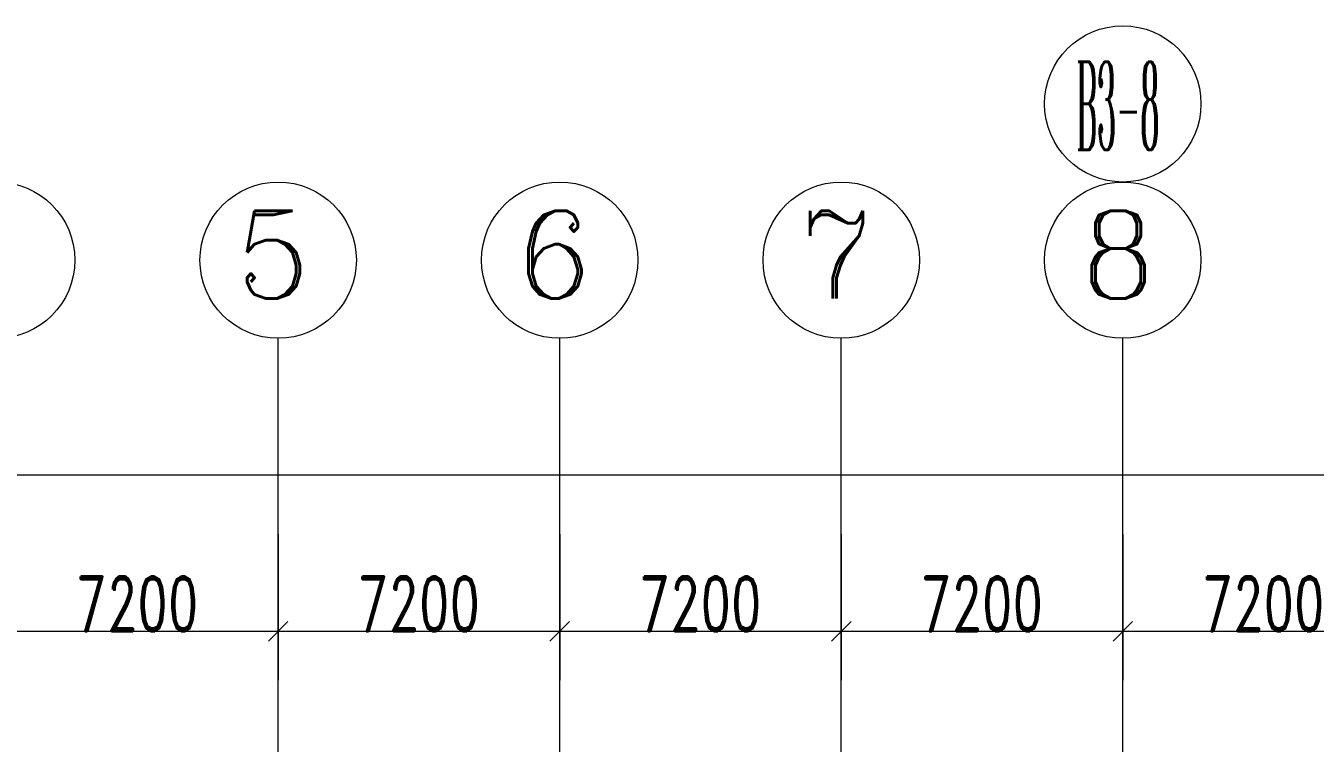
# Model space of a CAD drawing. Header units: millimetres. Extents: x -150677 to 326800, y -31706 to 192400.
# Drawn here: x 22346 to 55321, y 174033 to 192400 of the extents above; entities that cross this region are included whole.
import ezdxf

# ---------------------------------------------------------------- set-up
doc = ezdxf.new("R2010")
doc.units = ezdxf.units.MM
doc.linetypes.add('X-HLP3-AR-F3-LAY-03-001$0$轴网线', pattern=[22.04, 18.38, -1.83, 0, -1.83])
doc.layers.get('0').update_dxf_attribs({"color": 8})
doc.layers.get('Defpoints').update_dxf_attribs({"color": 8})
for name, color, linetype, lineweight in [('X-HLP3-AR-F3-LAY-03-001$0$A-ANNO-DIMS', 8, 'Continuous', 9), ('X-HLP3-AR-F3-LAY-03-001$0$A-ANNO-NOTE', 8, 'Continuous', 5), ('X-HLP3-AR-F3-LAY-03-001$0$S-GRID', 8, 'Continuous', 9), ('X-HLP3-AR-F3-LAY-03-001$0$S-GRID-IDEN', 8, 'Continuous', 9)]:
    doc.layers.add(name, color=color, linetype=linetype, lineweight=lineweight)
doc.styles.add('X-HLP3-AR-F3-LAY-03-001$0$RomanC', font='romanc__.ttf', dxfattribs={"height": 2250})
doc.styles.add('X-HLP3-AR-F3-LAY-03-001$0$RomanC_2', font='romanc__.ttf', dxfattribs={"width": 0.25, "height": 2250})
doc.styles.add('X-HLP3-AR-F3-LAY-03-001$0$RomanD_3', font='romand__.ttf', dxfattribs={"width": 0.65, "height": 1400})
doc.dimstyles.new('X-HLP3-AR-F3-LAY-03-001$0$第一_二道尺寸线', dxfattribs={"dimscale": 304.8, "dimtxt": 1405.004626, "dimasz": 1.64042, "dimexe": 4.10105, "dimexo": 0.0625, "dimgap": 0, "dimtad": 1, "dimdec": 0, "dimzin": 0, "dimdsep": 46, "dimtxsty": 'X-HLP3-AR-F3-LAY-03-001$0$RomanD_3', "dimblk1": 'X-HLP3-AR-F3-LAY-03-001$0$_Oblique', "dimblk2": 'X-HLP3-AR-F3-LAY-03-001$0$_Oblique', "dimsah": 1, "dimcen": 0.09, "dimazin": 0, "dimtfac": 1, "dimtdec": 4, "dimtix": 1, "dimtmove": 0, "dimatfit": 3, "dimfxl": 8.2021, "dimfxlon": 1, "dimtvp": 1, "dimtolj": 1, "dimtzin": 0, "dimlwd": 18, "dimlwe": 18, "dimarcsym": 2})

# ---------------------------------------------------------------- blocks, each defined once
blk = doc.blocks.new('X-HLP3-AR-F3-LAY-03-001$0$轴网 - 宽度系数 1_0-670626-LAY-3F-1_500-A')
at = {"layer": 'X-HLP3-AR-F3-LAY-03-001$0$S-GRID-IDEN'}
blk.add_circle((0, 0), 4, dxfattribs=at)
blk = doc.blocks.new('X-HLP3-AR-F3-LAY-03-001$0$_Oblique')
at = {"color": 0, "linetype": 'ByBlock', "lineweight": -2}
blk.add_line((-0.5, -0.5), (0.5, 0.5), dxfattribs=at)
blk = doc.blocks.new('*D1034')
at = {"layer": 'Defpoints', "color": 0, "transparency": 16777216}
for p in [(21600, 179400), (28800, 179400), (28800, 176900)]:
    blk.add_point(p, dxfattribs=at)
at = {"layer": 'X-HLP3-AR-F3-LAY-03-001$0$A-ANNO-DIMS', "color": 0, "lineweight": 18, "transparency": 16777216}
for p, q in [((21600, 179380.95), (21600, 175650)), ((28800, 179380.95), (28800, 175650)), ((21600, 176900), (28800, 176900))]:
    blk.add_line(p, q, dxfattribs=at)
at = {"layer": 'X-HLP3-AR-F3-LAY-03-001$0$A-ANNO-DIMS', "color": 0, "lineweight": 18, "transparency": 16777216, "xscale": 500.0000000000001, "yscale": 500.0000000000001, "zscale": 500.0000000000001, "rotation": 180}
blk.add_blockref('X-HLP3-AR-F3-LAY-03-001$0$_Oblique', (21600, 176900), dxfattribs=at)
at = {"layer": 'X-HLP3-AR-F3-LAY-03-001$0$A-ANNO-DIMS', "color": 0, "lineweight": 18, "transparency": 16777216, "xscale": 500.0000000000001, "yscale": 500.0000000000001, "zscale": 500.0000000000001}
blk.add_blockref('X-HLP3-AR-F3-LAY-03-001$0$_Oblique', (28800, 176900), dxfattribs=at)
at = {"layer": 'X-HLP3-AR-F3-LAY-03-001$0$A-ANNO-DIMS', "color": 0, "lineweight": 18, "transparency": 16777216, "insert": (25200, 177600), "char_height": 1400, "width": 3890.782, "attachment_point": 5, "style": 'X-HLP3-AR-F3-LAY-03-001$0$RomanD_3'}
blk.add_mtext('\\A1;7200', dxfattribs=at)
blk = doc.blocks.new('*D1035')
at = {"layer": 'Defpoints', "color": 0, "transparency": 16777216}
for p in [(28800, 179400), (36000, 179400), (36000, 176900)]:
    blk.add_point(p, dxfattribs=at)
at = {"layer": 'X-HLP3-AR-F3-LAY-03-001$0$A-ANNO-DIMS', "color": 0, "lineweight": 18, "transparency": 16777216}
for p, q in [((28800, 179380.95), (28800, 175650)), ((36000, 179380.95), (36000, 175650)), ((28800, 176900), (36000, 176900))]:
    blk.add_line(p, q, dxfattribs=at)
at = {"layer": 'X-HLP3-AR-F3-LAY-03-001$0$A-ANNO-DIMS', "color": 0, "lineweight": 18, "transparency": 16777216, "xscale": 500.0000000000001, "yscale": 500.0000000000001, "zscale": 500.0000000000001, "rotation": 180}
blk.add_blockref('X-HLP3-AR-F3-LAY-03-001$0$_Oblique', (28800, 176900), dxfattribs=at)
at = {"layer": 'X-HLP3-AR-F3-LAY-03-001$0$A-ANNO-DIMS', "color": 0, "lineweight": 18, "transparency": 16777216, "xscale": 500.0000000000001, "yscale": 500.0000000000001, "zscale": 500.0000000000001}
blk.add_blockref('X-HLP3-AR-F3-LAY-03-001$0$_Oblique', (36000, 176900), dxfattribs=at)
at = {"layer": 'X-HLP3-AR-F3-LAY-03-001$0$A-ANNO-DIMS', "color": 0, "lineweight": 18, "transparency": 16777216, "insert": (32400, 177600), "char_height": 1400, "width": 3890.782, "attachment_point": 5, "style": 'X-HLP3-AR-F3-LAY-03-001$0$RomanD_3'}
blk.add_mtext('\\A1;7200', dxfattribs=at)
blk = doc.blocks.new('*D1036')
at = {"layer": 'Defpoints', "color": 0, "transparency": 16777216}
for p in [(36000, 179400), (43200, 179400), (43200, 176900)]:
    blk.add_point(p, dxfattribs=at)
at = {"layer": 'X-HLP3-AR-F3-LAY-03-001$0$A-ANNO-DIMS', "color": 0, "lineweight": 18, "transparency": 16777216}
for p, q in [((36000, 179380.95), (36000, 175650)), ((43200, 179380.95), (43200, 175650)), ((36000, 176900), (43200, 176900))]:
    blk.add_line(p, q, dxfattribs=at)
at = {"layer": 'X-HLP3-AR-F3-LAY-03-001$0$A-ANNO-DIMS', "color": 0, "lineweight": 18, "transparency": 16777216, "xscale": 500.0000000000001, "yscale": 500.0000000000001, "zscale": 500.0000000000001, "rotation": 180}
blk.add_blockref('X-HLP3-AR-F3-LAY-03-001$0$_Oblique', (36000, 176900), dxfattribs=at)
at = {"layer": 'X-HLP3-AR-F3-LAY-03-001$0$A-ANNO-DIMS', "color": 0, "lineweight": 18, "transparency": 16777216, "xscale": 500.0000000000001, "yscale": 500.0000000000001, "zscale": 500.0000000000001}
blk.add_blockref('X-HLP3-AR-F3-LAY-03-001$0$_Oblique', (43200, 176900), dxfattribs=at)
at = {"layer": 'X-HLP3-AR-F3-LAY-03-001$0$A-ANNO-DIMS', "color": 0, "lineweight": 18, "transparency": 16777216, "insert": (39600, 177600), "char_height": 1400, "width": 3890.782, "attachment_point": 5, "style": 'X-HLP3-AR-F3-LAY-03-001$0$RomanD_3'}
blk.add_mtext('\\A1;7200', dxfattribs=at)
blk = doc.blocks.new('*D1010')
at = {"layer": 'Defpoints', "color": 0, "transparency": 16777216}
for p in [(43200, 179400), (50400, 179400), (50400, 176900)]:
    blk.add_point(p, dxfattribs=at)
at = {"layer": 'X-HLP3-AR-F3-LAY-03-001$0$A-ANNO-DIMS', "color": 0, "lineweight": 18, "transparency": 16777216}
for p, q in [((43200, 179380.95), (43200, 175650)), ((50400, 179380.95), (50400, 175650)), ((43200, 176900), (50400, 176900))]:
    blk.add_line(p, q, dxfattribs=at)
at = {"layer": 'X-HLP3-AR-F3-LAY-03-001$0$A-ANNO-DIMS', "color": 0, "lineweight": 18, "transparency": 16777216, "xscale": 500.0000000000001, "yscale": 500.0000000000001, "zscale": 500.0000000000001, "rotation": 180}
blk.add_blockref('X-HLP3-AR-F3-LAY-03-001$0$_Oblique', (43200, 176900), dxfattribs=at)
at = {"layer": 'X-HLP3-AR-F3-LAY-03-001$0$A-ANNO-DIMS', "color": 0, "lineweight": 18, "transparency": 16777216, "xscale": 500.0000000000001, "yscale": 500.0000000000001, "zscale": 500.0000000000001}
blk.add_blockref('X-HLP3-AR-F3-LAY-03-001$0$_Oblique', (50400, 176900), dxfattribs=at)
at = {"layer": 'X-HLP3-AR-F3-LAY-03-001$0$A-ANNO-DIMS', "color": 0, "lineweight": 18, "transparency": 16777216, "insert": (46800, 177600), "char_height": 1400, "width": 3890.782, "attachment_point": 5, "style": 'X-HLP3-AR-F3-LAY-03-001$0$RomanD_3'}
blk.add_mtext('\\A1;7200', dxfattribs=at)
blk = doc.blocks.new('*D1011')
at = {"layer": 'Defpoints', "color": 0, "transparency": 16777216}
for p in [(50400, 179400), (57600, 179400), (57600, 176900)]:
    blk.add_point(p, dxfattribs=at)
at = {"layer": 'X-HLP3-AR-F3-LAY-03-001$0$A-ANNO-DIMS', "color": 0, "lineweight": 18, "transparency": 16777216}
for p, q in [((50400, 179380.95), (50400, 175650)), ((57600, 179380.95), (57600, 175650)), ((50400, 176900), (57600, 176900))]:
    blk.add_line(p, q, dxfattribs=at)
at = {"layer": 'X-HLP3-AR-F3-LAY-03-001$0$A-ANNO-DIMS', "color": 0, "lineweight": 18, "transparency": 16777216, "xscale": 500.0000000000001, "yscale": 500.0000000000001, "zscale": 500.0000000000001, "rotation": 180}
blk.add_blockref('X-HLP3-AR-F3-LAY-03-001$0$_Oblique', (50400, 176900), dxfattribs=at)
at = {"layer": 'X-HLP3-AR-F3-LAY-03-001$0$A-ANNO-DIMS', "color": 0, "lineweight": 18, "transparency": 16777216, "xscale": 500.0000000000001, "yscale": 500.0000000000001, "zscale": 500.0000000000001}
blk.add_blockref('X-HLP3-AR-F3-LAY-03-001$0$_Oblique', (57600, 176900), dxfattribs=at)
at = {"layer": 'X-HLP3-AR-F3-LAY-03-001$0$A-ANNO-DIMS', "color": 0, "lineweight": 18, "transparency": 16777216, "insert": (54000, 177600), "char_height": 1400, "width": 3890.782, "attachment_point": 5, "style": 'X-HLP3-AR-F3-LAY-03-001$0$RomanD_3'}
blk.add_mtext('\\A1;7200', dxfattribs=at)
blk = doc.blocks.new('*D932')
at = {"layer": 'Defpoints', "color": 0, "transparency": 16777216}
for p in [(293100, 180900), (-300, 178400), (293100, 178400), (201600, -17706.224274), (208800, -17706.224274), (208800, -20206.224274)]:
    blk.add_point(p, dxfattribs=at)
at = {"layer": 'X-HLP3-AR-F3-LAY-03-001$0$A-ANNO-DIMS', "color": 0, "lineweight": 18, "transparency": 16777216}
for p, q in [((-300, 178419.05), (-300, 182150)), ((293100, 178419.05), (293100, 182150)), ((-300, 180900), (293100, 180900)), ((201600, -17725.274274), (201600, -21456.224274)), ((208800, -17725.274274), (208800, -21456.224274)), ((201600, -20206.224274), (208800, -20206.224274))]:
    blk.add_line(p, q, dxfattribs=at)
at = {"layer": 'X-HLP3-AR-F3-LAY-03-001$0$A-ANNO-DIMS', "color": 0, "lineweight": 18, "transparency": 16777216, "xscale": 500.0000000000001, "yscale": 500.0000000000001, "zscale": 500.0000000000001, "rotation": 180}
for p in [(-300, 180900), (201600, -20206.224274)]:
    blk.add_blockref('X-HLP3-AR-F3-LAY-03-001$0$_Oblique', p, dxfattribs=at)
at = {"layer": 'X-HLP3-AR-F3-LAY-03-001$0$A-ANNO-DIMS', "color": 0, "lineweight": 18, "transparency": 16777216, "xscale": 500.0000000000001, "yscale": 500.0000000000001, "zscale": 500.0000000000001}
for p in [(293100, 180900), (208800, -20206.224274)]:
    blk.add_blockref('X-HLP3-AR-F3-LAY-03-001$0$_Oblique', p, dxfattribs=at)
at = {"layer": 'X-HLP3-AR-F3-LAY-03-001$0$A-ANNO-DIMS', "color": 0, "lineweight": 18, "transparency": 16777216, "char_height": 1400, "attachment_point": 5, "style": 'X-HLP3-AR-F3-LAY-03-001$0$RomanD_3'}
for s, insert, width in [('\\A1;293400', (146400, 181600), 5836.1730636), ('\\A1;7200', (205200, -19506.224274), 3890.7820424)]:
    blk.add_mtext(s, dxfattribs=dict(at, insert=insert, width=width))
blk = doc.blocks.new('X-HLP3-AR-F3-LAY-03-001$0$临时单轴号 - 临时标记-下-5mm-4768052-LAY-3F-1_500-A')
at = {"layer": 'X-HLP3-AR-F3-LAY-03-001$0$A-ANNO-NOTE', "lineweight": 18}
blk.add_circle((0, 12), 4, dxfattribs=at)

msp = doc.modelspace()

# ---------------------------------------------------------------- linework, layer by layer
at = {"layer": 'X-HLP3-AR-F3-LAY-03-001$0$S-GRID'}
for p, q in [((28800, 174400), (28800, 184400)), ((36000, 174400), (36000, 184400)), ((43200, 174400), (43200, 184400)), ((50400, 174400), (50400, 184400))]:
    msp.add_line(p, q, dxfattribs=at)
at = {"layer": 'X-HLP3-AR-F3-LAY-03-001$0$S-GRID', "linetype": 'X-HLP3-AR-F3-LAY-03-001$0$轴网线'}
for p, q in [((28800, -17706.2), (28800, 174400)), ((36000, -17706.2), (36000, 174400)), ((43200, -17706.2), (43200, 174400)), ((50400, -17706.2), (50400, 174400))]:
    msp.add_line(p, q, dxfattribs=at)

# ---------------------------------------------------------------- block references
at = {"layer": 'X-HLP3-AR-F3-LAY-03-001$0$A-ANNO-NOTE', "lineweight": 18, "xscale": 500, "yscale": 500, "zscale": 500}
msp.add_blockref('X-HLP3-AR-F3-LAY-03-001$0$临时单轴号 - 临时标记-下-5mm-4768052-LAY-3F-1_500-A', (50400, 184400), dxfattribs=at)
at = {"layer": 'X-HLP3-AR-F3-LAY-03-001$0$S-GRID-IDEN', "xscale": 499.9999999999995, "yscale": 499.9999999999995, "zscale": 499.9999999999995}
for p in [(21600, 186400), (28800, 186400), (36000, 186400), (43200, 186400), (50400, 186400)]:
    msp.add_blockref('X-HLP3-AR-F3-LAY-03-001$0$轴网 - 宽度系数 1_0-670626-LAY-3F-1_500-A', p, dxfattribs=at)

# ---------------------------------------------------------------- texts
at = {"layer": 'X-HLP3-AR-F3-LAY-03-001$0$A-ANNO-NOTE', "lineweight": 9, "insert": (49213.3, 191475), "char_height": 2250, "width": 2825.948, "attachment_point": 1, "style": 'X-HLP3-AR-F3-LAY-03-001$0$RomanC_2'}
msp.add_mtext('B3-8', dxfattribs=at)
at = {"layer": 'X-HLP3-AR-F3-LAY-03-001$0$S-GRID-IDEN', "char_height": 2250, "width": 2565.4, "attachment_point": 1, "style": 'X-HLP3-AR-F3-LAY-03-001$0$RomanC'}
for s, insert in [('\\fRomanC|b0|i0|c134|p2|;5', (27716.6, 187664.7)), ('\\fRomanC|b0|i0|c134|p2|;6', (34916.6, 187664.7)), ('\\fRomanC|b0|i0|c134|p2|;7', (42116.6, 187664.7)), ('\\fRomanC|b0|i0|c134|p2|;8', (49316.6, 187664.7))]:
    msp.add_mtext(s, dxfattribs=dict(at, insert=insert))

# ---------------------------------------------------------------- dimensions: what is measured, and where the dimension line sits
at = {"layer": 'X-HLP3-AR-F3-LAY-03-001$0$A-ANNO-DIMS', "lineweight": 18}
for base, p1, p2, override, picture, middle in [((293100, 180900), (-300, 178400), (293100, 178400), {"dimpost": '<>', "dimfxl": 293400}, '*D932', (146400, 181600)), ((28800, 176900), (21600, 179400), (28800, 179400), {"dimpost": '<>', "dimfxl": 7200}, '*D1034', (25200, 177600)), ((36000, 176900), (28800, 179400), (36000, 179400), {"dimpost": '<>', "dimfxl": 7200}, '*D1035', (32400, 177600)), ((43200, 176900), (36000, 179400), (43200, 179400), {"dimpost": '<>', "dimfxl": 7200}, '*D1036', (39600, 177600)), ((50400, 176900), (43200, 179400), (50400, 179400), {"dimpost": '<>', "dimfxl": 7200}, '*D1010', (46800, 177600)), ((57600, 176900), (50400, 179400), (57600, 179400), {"dimpost": '<>', "dimfxl": 7200}, '*D1011', (54000, 177600))]:
    dim = msp.add_linear_dim(base=base, p1=p1, p2=p2, dimstyle='X-HLP3-AR-F3-LAY-03-001$0$第一_二道尺寸线', override=override, dxfattribs=at)
    dim.commit()
    dim.dimension.update_dxf_attribs({"geometry": picture, "text_midpoint": middle})

doc.saveas('drawing.dxf')
